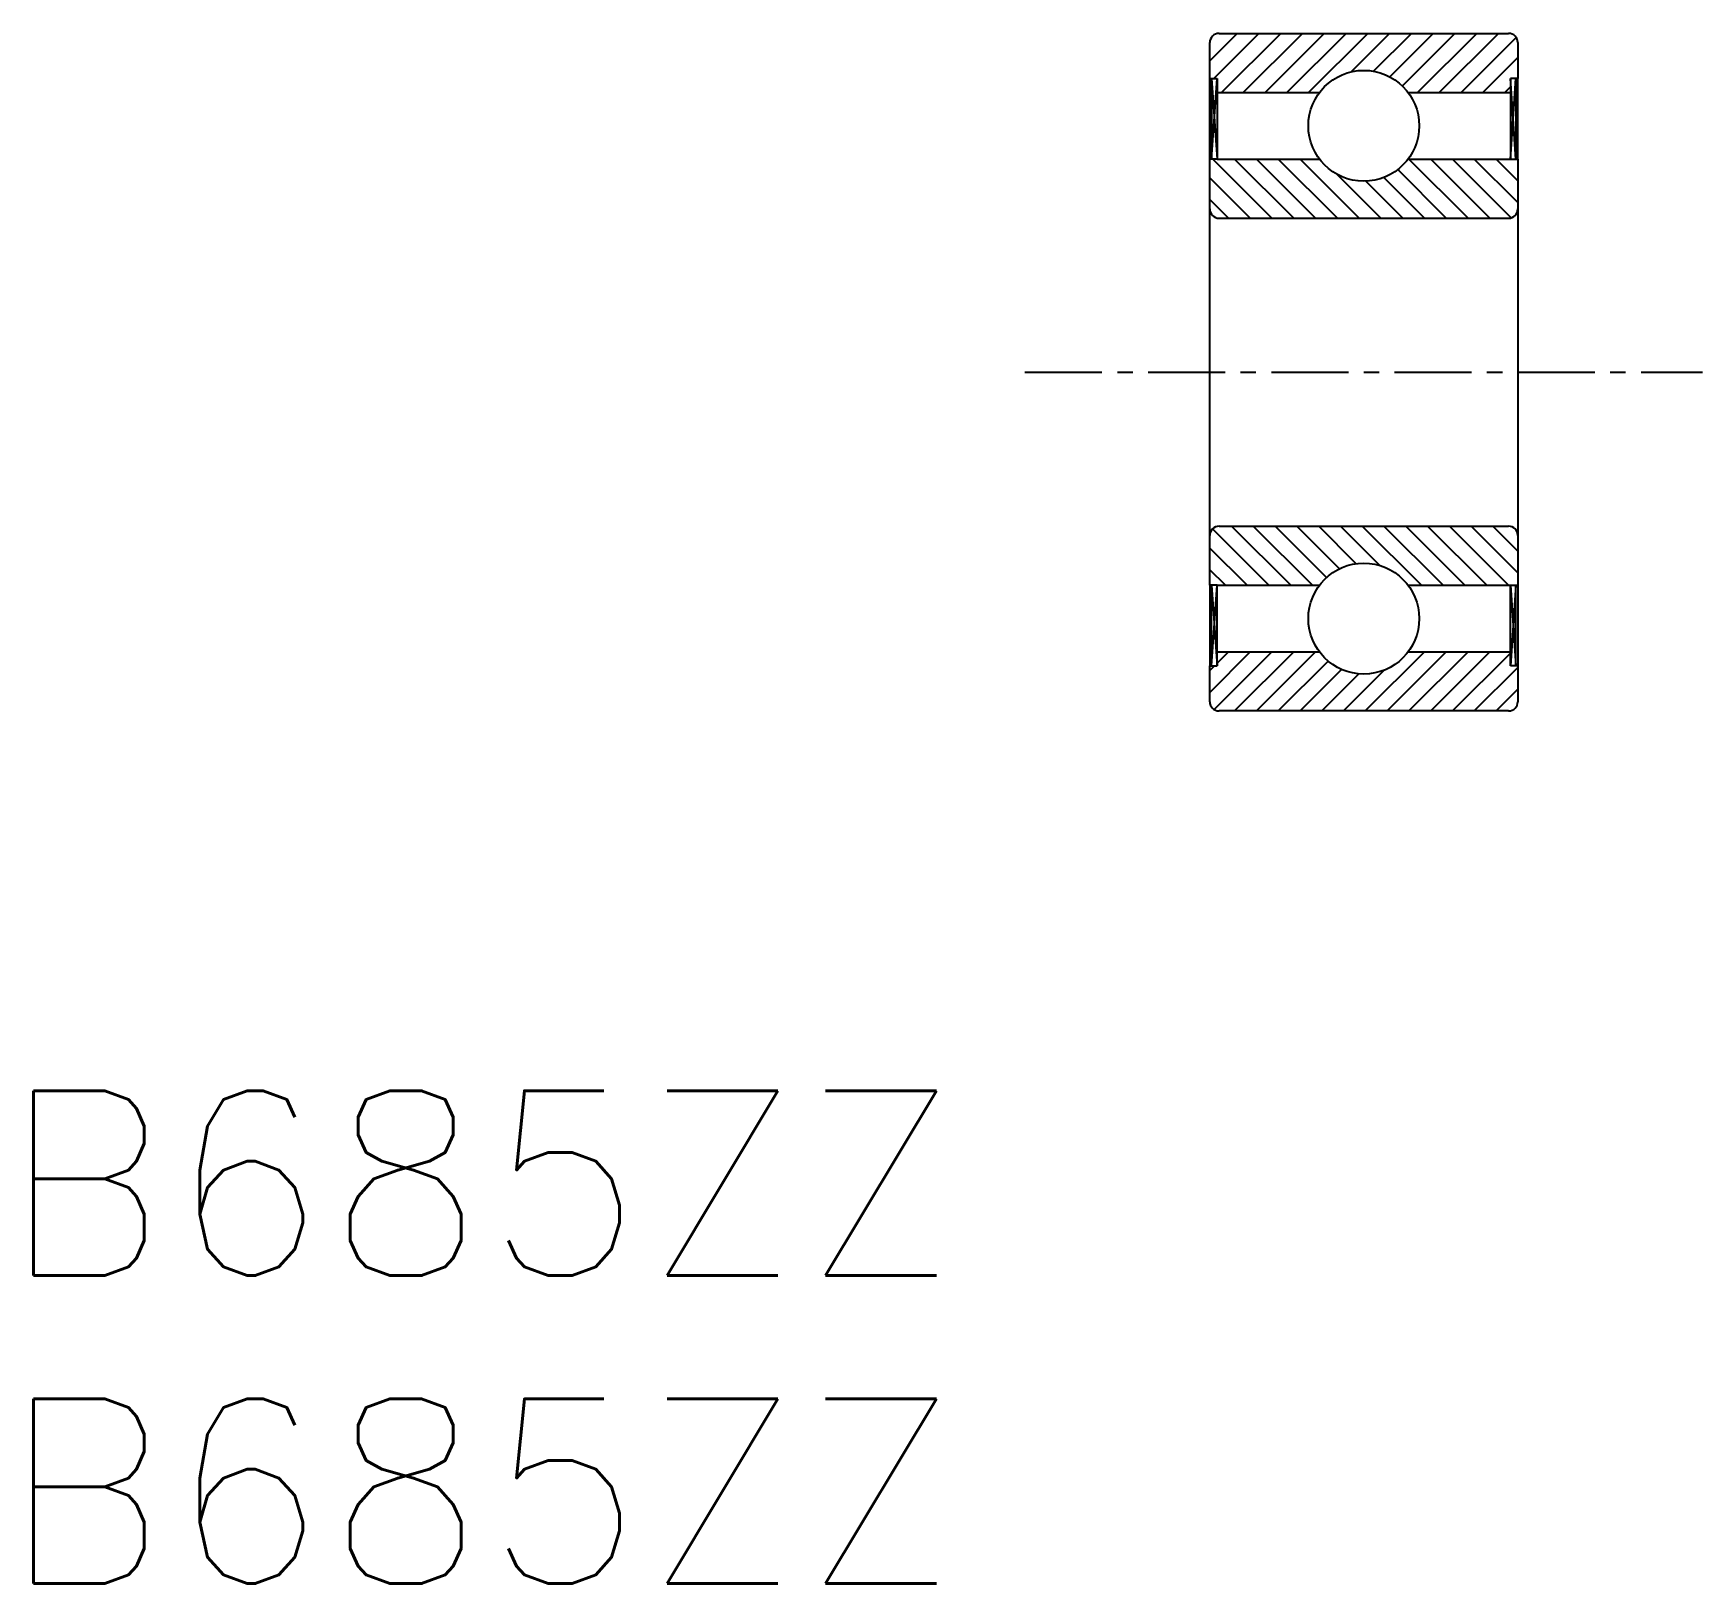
# Model space of a CAD drawing. Extents: x 45.3 to 72.4, y 37.3 to 62.5.
import ezdxf
from ezdxf.enums import TextEntityAlignment as Align

# ---------------------------------------------------------------- set-up
doc = ezdxf.new("R2010")
doc.units = 0
doc.linetypes.add('CENTER', pattern=[2, 1.25, -0.25, 0.25, -0.25])
doc.layers.get('0').update_dxf_attribs({"linetype": 'CONTINUOUS'})
doc.layers.add('CENTER', color=1, linetype='CENTER')
doc.styles.get("Standard").update_dxf_attribs({"font": 'txt.shx', "bigfont": 'extfont.shx'})

msp = doc.modelspace()

# ---------------------------------------------------------------- linework, layer by layer
at = {"color": 7, "linetype": 'CONTINUOUS'}
for p, q in [((64.392, 62.017), (64.836, 62.461)), ((64.422, 62.401), (64.453, 62.431)), ((64.456, 61.728), (65.189, 62.461)), ((64.542, 62.461), (69.242, 62.461)), ((64.583, 61.501), (65.543, 62.461)), ((64.936, 61.501), (65.896, 62.461)), ((65.29, 61.501), (66.25, 62.461)), ((65.644, 61.501), (66.604, 62.461)), ((65.997, 61.501), (66.957, 62.461)), ((66.687, 61.837), (67.311, 62.461)), ((67.05, 61.847), (67.664, 62.461)), ((67.313, 61.756), (68.018, 62.461)), ((67.518, 61.608), (68.371, 62.461)), ((67.765, 61.501), (68.725, 62.461)), ((68.118, 61.501), (69.078, 62.461)), ((68.472, 61.501), (69.366, 62.395)), ((64.392, 61.728), (64.392, 62.311)), ((68.826, 61.501), (69.392, 62.068)), ((69.392, 62.311), (69.392, 61.728)), ((64.392, 60.421), (64.392, 61.728)), ((64.392, 61.728), (64.512, 61.728)), ((64.422, 60.421), (64.512, 61.728)), ((64.422, 61.728), (64.512, 60.421)), ((64.422, 61.728), (64.422, 60.421)), ((64.512, 61.728), (64.512, 60.421)), ((69.179, 61.501), (69.272, 61.594)), ((69.272, 60.421), (69.362, 61.728)), ((69.272, 61.728), (69.272, 60.421)), ((69.362, 60.421), (69.272, 61.728)), ((69.392, 61.728), (69.272, 61.728)), ((69.362, 61.728), (69.362, 60.421)), ((69.392, 60.421), (69.392, 61.728)), ((64.512, 61.501), (66.172, 61.501)), ((67.612, 61.501), (69.272, 61.501)), ((64.392, 53.501), (64.392, 60.421)), ((64.512, 60.421), (64.392, 60.421)), ((65.402, 59.461), (64.442, 60.421)), ((64.512, 60.421), (66.172, 60.421)), ((65.756, 59.461), (64.796, 60.421)), ((66.109, 59.461), (65.149, 60.421)), ((66.463, 59.461), (65.503, 60.421)), ((66.817, 59.461), (65.857, 60.421)), ((67.17, 59.461), (66.459, 60.172)), ((68.231, 59.461), (67.443, 60.249)), ((67.612, 60.421), (69.272, 60.421)), ((68.584, 59.461), (67.624, 60.421)), ((68.938, 59.461), (67.978, 60.421)), ((69.285, 59.467), (68.331, 60.421)), ((69.392, 59.714), (68.685, 60.421)), ((69.392, 60.067), (69.039, 60.421)), ((69.272, 60.421), (69.392, 60.421)), ((69.392, 60.421), (69.392, 53.501)), ((65.049, 59.461), (64.392, 60.118)), ((67.524, 59.461), (66.923, 60.062)), ((67.877, 59.461), (67.217, 60.122)), ((64.695, 59.461), (64.392, 59.764)), ((64.542, 59.461), (69.242, 59.461)), ((65.352, 53.501), (64.436, 54.417)), ((64.542, 54.461), (69.242, 54.461)), ((65.706, 53.501), (64.746, 54.461)), ((66.059, 53.501), (65.099, 54.461)), ((66.287, 53.627), (65.453, 54.461)), ((66.497, 53.77), (65.806, 54.461)), ((66.768, 53.852), (66.16, 54.461)), ((67.151, 53.823), (66.513, 54.461)), ((67.827, 53.501), (66.867, 54.461)), ((68.18, 53.501), (67.22, 54.461)), ((68.534, 53.501), (67.574, 54.461)), ((68.888, 53.501), (67.928, 54.461)), ((69.241, 53.501), (68.281, 54.461)), ((69.392, 53.704), (68.635, 54.461)), ((69.392, 54.057), (68.988, 54.461)), ((64.998, 53.501), (64.392, 54.107)), ((64.645, 53.501), (64.392, 53.754)), ((64.512, 53.501), (64.392, 53.501)), ((64.392, 53.501), (64.392, 52.194)), ((64.422, 53.501), (64.512, 52.194)), ((64.422, 52.194), (64.512, 53.501)), ((64.422, 52.194), (64.422, 53.501)), ((64.512, 53.501), (66.172, 53.501)), ((64.512, 52.194), (64.512, 53.501)), ((67.612, 53.501), (69.272, 53.501)), ((69.272, 53.501), (69.392, 53.501)), ((69.272, 52.194), (69.272, 53.501)), ((69.362, 53.501), (69.272, 52.194)), ((69.272, 53.501), (69.362, 52.194)), ((69.362, 52.194), (69.362, 53.501)), ((69.392, 53.501), (69.392, 52.194)), ((64.392, 51.764), (65.049, 52.421)), ((64.464, 51.483), (65.402, 52.421)), ((64.512, 52.238), (64.695, 52.421)), ((64.512, 52.421), (66.172, 52.421)), ((64.796, 51.461), (65.756, 52.421)), ((65.149, 51.461), (66.109, 52.421)), ((66.917, 51.461), (67.877, 52.421)), ((67.271, 51.461), (68.231, 52.421)), ((67.612, 52.421), (69.272, 52.421)), ((67.624, 51.461), (68.584, 52.421)), ((67.978, 51.461), (68.938, 52.421)), ((68.331, 51.461), (69.272, 52.402)), ((64.392, 52.118), (64.468, 52.194)), ((64.392, 51.611), (64.392, 52.194)), ((64.392, 52.194), (64.512, 52.194)), ((65.503, 51.461), (66.314, 52.272)), ((65.857, 51.461), (66.532, 52.136)), ((66.21, 51.461), (66.814, 52.064)), ((66.564, 51.461), (67.229, 52.127)), ((68.685, 51.461), (69.392, 52.168)), ((69.392, 52.194), (69.272, 52.194)), ((69.392, 52.194), (69.392, 51.611)), ((69.039, 51.461), (69.392, 51.815)), ((69.242, 51.461), (64.542, 51.461))]:
    msp.add_line(p, q, dxfattribs=at)
for centre in [(66.892, 60.961), (66.892, 52.961)]:
    msp.add_circle(centre, 0.9, dxfattribs=at)
for centre, start, end in [((64.542, 62.311), 90, 180), ((69.242, 62.311), 0, 90), ((64.542, 59.611), 180, 270), ((69.242, 59.611), 270, 0), ((64.542, 54.311), 90, 180), ((69.242, 54.311), 0, 90), ((64.542, 51.611), 180, 270), ((69.242, 51.611), 270, 0)]:
    msp.add_arc(centre, 0.15, start, end, dxfattribs=at)
at = {"layer": 'CENTER', "color": 1, "linetype": 'CENTER'}
msp.add_line((61.392, 56.961), (72.392, 56.961), dxfattribs=at)

# ---------------------------------------------------------------- texts
at = {"color": 7, "linetype": 'CONTINUOUS'}
for p in [(44.782, 43.795), (44.782, 38.795)]:
    msp.add_text('B685ZZ', height=3, dxfattribs=at).set_placement(p, align=Align.MIDDLE_LEFT)

doc.saveas('drawing.dxf')
